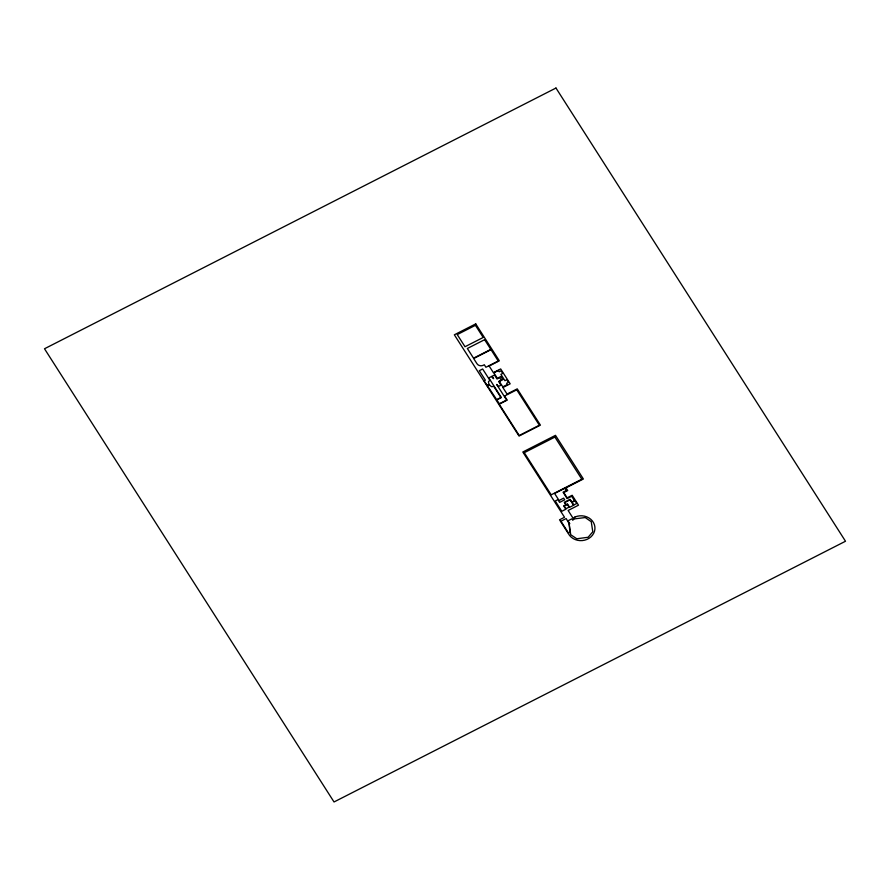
<?xml version="1.0" encoding="UTF-8"?>
<svg xmlns="http://www.w3.org/2000/svg" width="890" height="890" viewBox="0 0 890 890"><rect width="100%" height="100%" fill="white"/><g stroke="black" fill="none" stroke-linecap="round" stroke-linejoin="round"><path stroke-width="1.33" d="M487.142 385.57L489.233 384.502A6.942 6.174 -1.7 0 1 488.499 381.599L489.901 380.33L482.647 368.983L479.298 370.696L485.361 380.175L484.104 380.82L496.698 399.632L500.903 397.496L493.739 386.271L491.758 386.738A8.199 7.287 -1.7 0 1 489.3 384.614L487.208 385.682M569.144 523.676L569.956 532.276L568.488 533.021L560.945 521.217L566.162 518.558L569.144 523.676M573.85 518.959L572.793 520.25L571.892 518.826L567.965 520.817L569.767 523.654L569.222 524.321L570.724 534.723L576.798 538.773L588.134 537.26L592.796 531.786L591.238 521.696L585.208 517.546L573.85 518.959M574.951 517.034L573.015 518.158L568.12 510.482L578.5 505.186L572.17 495.285L567.119 497.855L563.748 492.582L567.72 490.568L565.984 487.865L583.384 478.998L555.494 435.344L522.819 451.998L564.516 517.268L559.532 519.805L568.376 533.655A13.973 12.427 -1.7 0 0 587.011 539.385A13.973 12.427 -1.7 0 0 593.585 522.764A13.973 12.427 -1.7 0 0 574.951 517.034M555.972 88.032L44.5 348.758L334.028 801.968L845.5 541.242L555.972 88.032M475.738 323.882L454.345 334.796L519.026 436.044L540.419 425.142L517.235 388.852L507.044 394.048L502.895 387.539L510.181 383.824L500.67 368.927L493.383 372.643L489.144 366.024L499.334 360.828L475.738 323.882M475.438 325.317L457.249 334.584L465.014 346.733L483.203 337.466L475.438 325.317M484.616 339.691L467.35 348.491L473.536 358.192L490.813 349.381L484.616 339.691M491.013 349.692L473.658 358.536L476.962 363.699A4.695 4.172 -1.7 0 0 483.014 365.401L484.305 364.744L485.918 367.27L498.233 360.995L491.013 349.692M498.411 370.485L493.839 372.81L497.332 378.295L500.803 376.526L502.839 379.707L499.368 381.476L502.805 386.85L507.378 384.513L506.61 383.301L508.468 382.355L506.799 379.741L504.93 380.686L500.881 374.345L502.75 373.399L501.103 370.83L499.245 371.775L498.411 370.485M491.58 376.492L488.81 377.894L501.37 397.563L496.854 399.877L499.346 403.771L506.632 400.055L496.676 384.458L498.567 386.427L500.981 385.203L498.6 381.476L501.226 380.152L499.646 377.694L497.032 379.018L494.473 375.013L492.059 376.248L493.616 378.695L491.58 376.492M516.745 389.809L504.586 396.005L507.211 400.122L499.223 404.194L519.226 435.499L539.373 425.231L516.745 389.809M554.904 437.079L524.288 452.687L551.21 494.807L581.815 479.209L554.904 437.079M564.861 488.265L554.615 493.494L559.087 500.48L563.659 498.144L564.716 499.802L559.643 502.394L557.897 499.657L555.238 501.003L561.801 511.294L565.829 509.247L563.67 505.876L565.851 504.764L564.293 502.327L570.078 499.379L571.792 502.049L574.495 500.67L571.68 496.264L567.13 498.578L563.07 492.215L566.318 490.557L564.861 488.265M570.123 499.813L564.75 502.55L566.085 504.641L567.453 503.94L569.611 507.311L573.616 505.275L570.123 499.813M567.342 504.419L564.249 505.998L565.973 508.702L569.066 507.122L567.342 504.419M575.062 500.792L571.992 502.361L573.694 505.031L576.765 503.462L575.062 500.792"/></g></svg>
